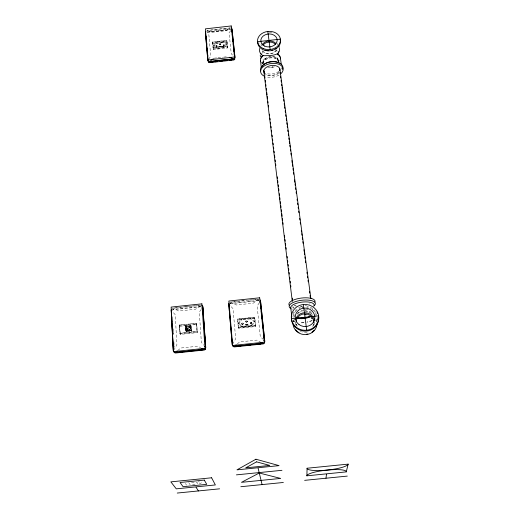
<?xml version="1.0" encoding="UTF-8"?>
<svg xmlns="http://www.w3.org/2000/svg" width="519" height="519" viewBox="0 0 519 519"><rect width="100%" height="100%" fill="white"/><g stroke="black" fill="none" stroke-linecap="round" stroke-linejoin="round"><path stroke-width="0.39" stroke-dasharray="2.6 1.95" d="M317.135 321.138L317.239 318.88M224.305 44.874C222.456 46.671 223.76 42.811 224.377 45.425C222.859 43.311 223.345 47.612 224.351 45.218M219.394 44.134C219.855 42.539 221.619 44.803 220.121 45.101C218.505 44.212 220.056 44.835 220.607 43.998M219.472 44.686C220.16 42.487 221.237 45.957 219.44 44.478M217.156 45.672C216.858 47.099 215.015 45.335 216.663 45.257C218.441 45.919 215.813 47.904 215.943 45.808M217.234 46.23L216.553 45.607L216.092 46.386L217.143 46.269L216.579 45.815L216.021 46.36M313.411 326.042L313.671 324.576M313.645 324.939L313.748 323.493M293.54 321.929L294.364 319.049M220.504 46.82L220.977 46.016L221.405 46.716M220.692 46.794L221.224 46.736M219.479 44.556L220.192 44.134L220.685 44.55M232.642 344.091L235.691 338.803L233.037 308.701L230.371 305.847M173.722 350.202L176.888 344.908L175.266 314.748L172.743 311.887M259.253 302.817L257.158 306.178L260.246 336.254L262.757 339.102M201.087 309.538L199.315 312.23L201.366 342.365L203.785 345.219M208.67 59.224L210.753 56.097L208.891 35.02L207.139 33.521M189.403 330.642L188.455 330.609L190.551 330.525L189.935 326.6L188.786 326.723L188.741 326.068L185.984 326.354L186.327 331.991L191.53 331.453L190.784 325.484L185.575 326.023L185.899 330.83M190.291 328.735L190.129 328.819M230.533 30.893L229.093 32.742L231.253 53.801L234.432 56.928M238.338 323L242.535 326.256L251.125 325.361L254.628 321.3L250.411 318.05L241.86 318.945L238.338 323L238.506 323.85L242.691 327.106L251.261 326.211L254.751 322.156L254.628 321.3M238.506 323.85L242.016 319.808L241.86 318.945M296.965 314.079L299.067 312.198L301.974 310.836M213.134 44.79L216.598 46.989L223.78 46.185L226.758 43.259L223.28 41.066L216.125 41.87L213.134 44.79L213.328 46.1L216.786 48.306L223.948 47.501L226.92 44.576L226.758 43.259M213.328 46.1L216.313 43.187L223.449 42.389L226.92 44.576M237.306 343.922L239.635 341.911L256.963 340.114L260.311 341.982M177.751 350.539L180.709 348.022L197.973 346.231L200.6 347.73M264.859 58.816L265.319 58.498M309.35 304.166L310.038 303.725M230.235 27.955L206.893 30.582A179.736 97.948 -5.7 0 1 230.235 27.955L225.862 30.731L211.668 32.327L206.893 30.582A1.622 1.272 -8.7 0 0 206.101 30.842M199.192 483.993L201.21 483.001L201.288 482.527L198.297 481.671M307.092 332.296L302.473 332.192M305.12 305.697L306.612 305.321M300.761 306.353L303.18 306.1M192.581 484.532L195.313 484.104A6.319 1.168 -4.6 0 0 197.609 483.195L197.252 482.625A6.319 1.168 -4.6 0 0 194.125 482.248L191.167 482.385M230.28 29.109L207.12 31.717A1.083 0.85 -8.7 0 0 206.568 31.899M207.152 32.1L230.371 29.486M207.211 32.347L230.358 29.745M227.426 46.275L213.069 47.884L212.524 41.987L226.829 40.385L227.063 42.26L227.633 47.936L213.309 49.539L213.037 47.677L227.4 46.068L227.633 47.936M212.55 42.195L226.855 40.592M226.985 41.637L212.706 43.239L213.309 49.539M227.063 42.26L212.796 43.862L212.524 41.987M213.218 48.922L227.556 47.313L226.829 40.385M214.003 58.186L217.214 57.83M218.019 57.739L222.839 57.2M223.644 57.109L227.659 56.662M201.041 306.431L173.346 309.266A1.298 1.194 -24.3 0 0 172.691 309.506M258.494 300.404L230.793 303.31A1.635 1.531 -13 0 0 229.995 303.602M201.015 306.794L173.502 309.681A1.298 1.194 -24.4 0 0 172.418 310.388M255.484 325.458L238.305 327.249L237.546 318.984L254.647 317.2L254.823 318.426L255.64 326.529L238.513 328.313L238.279 327.113L255.465 325.322L255.64 326.529M179.353 325.056L196.448 323.415L196.669 324.083L197.201 332.205L180.112 333.989L179.353 325.056L196.403 323.292L196.792 324.492L197.33 332.608L180.268 334.372L179.808 333.198L196.935 331.427L197.33 332.608M237.572 319.12L254.667 317.336M180.268 334.372L179.412 325.212L179.658 325.861L196.669 324.083M254.764 318.017L237.702 319.801L238.513 328.313M179.808 326.25L196.792 324.492M254.823 318.426L237.786 320.204L237.546 318.984M185.62 326.153L190.823 325.608L191.53 331.453M191.239 326.808L186.049 327.34L185.575 326.023M185.672 327.781L186.152 327.736L186.47 328.611L187.657 328.488M185.783 328.008L186.159 329.208L187.729 329.052L186.47 328.611M185.685 328.021L186.172 327.969L186.496 329.046L187.683 328.923M185.711 328.456L186.198 328.404L186.509 329.28L187.755 329.487L186.185 329.643L185.808 328.449M188.942 329.338C191.777 329.247 187.333 329.117 189.403 331.167L186.639 331.453L185.86 329.318M187.722 329.591L187.781 329.922L186.211 330.078L185.724 328.657L186.204 328.605L186.535 329.714C189.669 329.176 185.127 330.921 185.821 328.644M185.75 329.091L186.23 329.04L186.548 329.915L187.781 329.922M185.873 329.52L186.237 330.519L187.807 330.356L186.548 329.915M188.987 329.993L186.217 330.279L187.794 330.155M185.789 329.766L186.276 329.714L186.587 330.59L189.059 330.207L189.02 329.552L189.403 331.167M191.174 330.428L185.854 330.694L186.327 331.991M185.893 330.817L191.115 330.272M179.866 333.334L196.986 331.55L197.201 332.205M238.435 327.911L255.582 326.127L254.647 317.2M185.984 326.354L186.405 327.541L189.163 327.255L189.201 327.904L188.293 328.002L188.501 330.739M185.698 328.216L186.178 328.17M190.551 330.525L190.389 327.917L188.293 328.002M186.457 328.41L187.703 328.618L186.133 328.774L185.659 327.586L186.146 327.534L186.457 328.41L186.405 327.541M187.69 328.417L186.074 328.449M185.737 328.89L186.224 328.845M187.716 328.851L186.1 328.884M185.763 329.325L186.25 329.28L186.587 330.59M186.172 329.448L187.742 329.286L186.535 329.714M185.776 329.526L186.256 329.474M185.802 329.961L186.282 329.915L186.639 331.453M186.25 330.752L187.826 330.59M187.833 330.791L187.774 330.46L187.833 330.791L186.263 330.953L185.886 329.753M300.371 306.346L301.974 306.255M305.088 310.511L309.674 311.99L312.685 314.579M297.335 306.288L294.591 305.71M274.94 57.032L275.446 57.2M300.384 331.258L301.403 331.79M293.598 321.365L293.112 321.027A11.879 4.107 -6.8 0 0 294.669 321.786M254.751 322.156L250.547 318.913L250.411 318.05M185.413 483.494L186.587 485.181M188.728 482.631L190.168 484.772M223.17 45.477L223.793 45.769L224.344 45.348L223.721 45.01L223.164 45.562L223.092 45.01M185.899 329.954L186.217 330.824M190.077 327.528L189.935 326.6M189.163 327.255L188.741 326.068M189.201 327.904L188.786 326.723M190.389 327.917L190.006 326.814L188.858 326.938L188.819 326.282L186.055 326.568L186.289 330.493M315.941 320.813L315.688 319.672M296.375 325.679L296.122 324.433M242.535 326.256L242.691 327.106M241.627 323.519L241.692 323.882M243.08 323.369A0.733 0.688 -11.5 0 1 242.042 324.083A0.733 0.688 -11.5 0 1 241.932 322.889A0.733 0.688 -11.5 0 1 243.08 323.369L243.145 323.726A0.727 0.688 -11.6 0 1 242.114 324.44A0.727 0.688 -11.6 0 1 242.003 323.246A0.727 0.688 -11.6 0 1 243.145 323.726M245.727 321.255L245.792 321.611M296.051 323.96L296.219 324.985M247.18 321.105A0.727 0.688 -10.2 0 1 246.149 321.812A0.727 0.688 -10.2 0 1 246.032 320.619A0.727 0.688 -10.2 0 1 247.18 321.105L247.239 321.462A0.727 0.688 -10.3 0 1 246.207 322.169A0.727 0.688 -10.3 0 1 246.097 320.982A0.727 0.688 -10.3 0 1 247.239 321.462M250.177 322.63L250.236 322.987M251.125 325.361L251.261 326.211M251.631 322.481A0.733 0.694 -9.1 0 1 250.599 323.188A0.733 0.694 -9.1 0 1 250.482 321.994A0.733 0.694 -9.1 0 1 251.631 322.481L251.683 322.837A0.727 0.688 -9.1 0 1 250.658 323.545A0.727 0.688 -9.1 0 1 250.541 322.357A0.727 0.688 -9.1 0 1 251.683 322.837M295.772 322.202L295.869 322.889M216.125 41.87L216.313 43.187M216.598 46.989L216.786 48.306M314.799 309.921L315.558 315.5M312.185 308.228L312.399 309.811M277.957 60.327L277.373 55.76M223.28 41.066L223.449 42.389M223.78 46.185L223.948 47.501M263.386 61.949L262.835 57.382M292.911 306.223L293.203 308.604M293.598 311.776L294.085 315.747M219.498 46.931L219.161 46.217L219.323 46.95M262.419 53.217L262.199 50.512M276.971 51.589L276.861 50.103M261.057 44.426L261.161 45.977M196.403 323.292L196.986 331.55M191.193 326.672L191.485 331.33M190.784 325.484L191.076 330.149M190.155 327.197L190.317 328.799M190.058 328.605L190.097 329.221M187.644 328.287L187.703 328.618M187.67 328.722L187.729 329.052M187.696 329.156L187.755 329.487M187.748 330.026L187.807 330.356M185.672 326.295L185.951 330.966M179.658 325.861L180.112 333.989M172.568 316.694L172.821 321.546M173.203 328.819L173.495 334.483M173.878 341.762L174.17 347.419M172.58 319.522L172.704 321.955M173.21 331.667L173.34 334.093M173.846 343.805L174.014 347.042M277.302 43.46L277.367 45.01M172.1 308.5A1.94 1.791 -24.3 0 1 173.048 308.163L178.64 311.024L195.533 309.253L200.814 305.25A1.94 1.797 -19.4 0 1 201.787 305.386M185.698 306.69A208.1 62.085 -4.6 0 0 173.839 308.065L200.814 305.25A208.1 62.085 -4.6 0 0 191.991 306.048M186.483 306.612A208.1 62.085 -4.6 0 1 191.193 306.132M172.632 309.616A1.648 1.518 -24.4 0 1 173.43 309.324M229.599 302.473A1.933 1.81 -13 0 1 230.54 302.129A208.184 62.306 -5.5 0 1 240.115 300.994M241.685 300.825A208.184 62.306 -5.5 0 1 245.617 300.404M248.763 300.086A208.184 62.306 -5.5 0 1 258.391 299.21A1.933 1.81 -6.4 0 1 259.377 299.346M230.222 303.9A1.291 1.207 -13 0 1 230.871 303.667L258.481 300.767A1.291 1.207 -6.4 0 1 259.163 300.864M230.131 303.479A1.291 1.207 -13 0 1 230.786 303.245M258.423 300.345A1.291 1.207 -6.4 0 1 259.111 300.443M274.473 66.769A8.07 4.956 -8.4 0 1 267.752 67.522M262.861 63.578A8.07 4.956 -8.4 0 1 270.607 57.674A8.07 4.956 -8.4 0 1 278.891 61.787M273.091 67.029A7.753 4.762 -8.4 0 1 269.14 67.47M263.178 63.539A7.753 4.762 -8.4 0 1 270.613 57.875A7.753 4.762 -8.4 0 1 278.567 61.819M295.661 305.834A9.037 3.27 -6.9 0 1 294.228 305.308M258.955 43.641A10.211 8.096 -4.7 0 1 258.916 42.584M278.956 72.122A8.116 4.918 -8.3 0 1 265.06 73.672M278.969 75.106A11.366 6.89 -8.3 0 1 266.604 76.974M278.755 73.49A11.353 6.896 -8.3 0 1 265.157 75.002M281.545 67.541A10.127 6.163 -8.3 0 1 280.922 69.17M278.826 71.395A10.127 6.163 -8.3 0 1 265.728 73.38M263.101 63.863A8.07 4.963 -8.4 0 1 269.958 56.772A8.07 4.963 -8.4 0 1 278.716 61.482M273.059 66.25A8.07 4.963 -8.4 0 1 272.047 66.484M263.71 63.091A7.337 4.522 -8.4 0 1 269.951 56.642A7.337 4.522 -8.4 0 1 277.925 60.924M269.374 32.691A11.45 9.07 -4.7 0 1 273.701 33.333M276.77 49.824A8.103 6.449 -4.7 0 1 269.672 53.872A8.103 6.449 -4.7 0 1 262.238 50.687M276.121 50.064A7.37 5.865 -4.6 0 1 270.152 53.704A7.37 5.865 -4.6 0 1 263.418 51.485M262.744 63.798A10.069 6.222 -8.4 0 1 261.349 62.552M279.326 60.126A9.66 5.975 -8.4 0 1 278.132 61.605M263.01 63.292A9.66 5.975 -8.4 0 1 261.673 62.092M317.135 317.369A12.222 11.509 5.9 0 1 316.811 321.858M292.937 316.895A12.222 11.509 5.9 0 1 296.498 310.368M299.035 308.604A12.222 11.509 5.9 0 1 300.462 307.975M301.974 307.527A12.222 11.509 5.9 0 1 303.531 307.267M306.697 307.326A12.222 11.509 5.9 0 1 308.254 307.644M312.496 309.687A12.222 11.509 5.9 0 1 316.83 315.889M316.129 319.023A12.054 11.386 6.4 0 1 316.94 321.91M293.546 321.663A11.567 10.925 6.4 0 1 294.37 318.932M316.162 320.716A11.567 10.925 6.4 0 1 316.454 322.124M308.448 306.294A13.183 4.768 -6.9 0 1 306.924 306.723M303.66 307.378A13.183 4.768 -6.9 0 1 302.538 307.533M300.287 307.735A13.183 4.768 -6.9 0 1 298.626 307.786M294.085 307.456A13.183 4.768 -6.9 0 1 292.8 307.183M311.439 307.436A13.202 4.749 -6.9 0 1 310.154 307.975M305.607 309.253A13.202 4.749 -6.9 0 1 303.946 309.545M297.296 309.927A13.202 4.749 -6.9 0 1 295.772 309.817M311.653 307.975A11.794 4.223 -6.9 0 1 310.641 308.494M308.221 309.408A11.794 4.223 -6.9 0 1 305.419 310.115M303.933 310.375A11.794 4.223 -6.9 0 1 299.424 310.738M296.628 310.622A11.794 4.223 -6.9 0 1 295.356 310.446M292.34 309.538A11.794 4.223 -6.9 0 1 291.646 309.116M294.429 316.571A9.485 3.315 -6.8 0 1 294.39 314.851M297.737 312.698A9.485 3.315 -6.8 0 1 302.279 311.556M304.763 311.296A9.485 3.315 -6.8 0 1 311.718 312.23M297.517 314.047A8.635 3.01 -6.8 0 1 298.36 313.69M308.883 312.594A8.635 3.01 -6.8 0 1 309.726 312.769M310.466 312.996A8.635 3.01 -6.8 0 1 311.082 313.262M311.569 313.567A8.635 3.01 -6.8 0 1 311.919 313.911M312.133 314.28A8.635 3.01 -6.8 0 1 312.191 314.67M314.67 322.02A9.686 9.134 6.2 0 1 313.917 325.517M296.005 325.147A9.686 9.134 6.2 0 1 295.382 322.824M313.476 324.453A8.804 8.31 6.3 0 1 312.587 326.451M297.316 326.133A8.804 8.31 6.3 0 1 296.459 324.109M312.23 320.359A11.879 4.107 -6.8 0 1 306.969 321.955M303.952 322.403A11.879 4.107 -6.8 0 1 299.489 322.565M293.696 317.317A11.879 4.107 -6.8 0 1 294.545 316.772M311.964 320.716A11.405 3.938 -6.8 0 1 306.911 322.254M304.011 322.682A11.405 3.938 -6.8 0 1 299.723 322.837M295.09 322.091A11.405 3.938 -6.8 0 1 293.112 320.93M292.807 320.457A11.405 3.938 -6.8 0 1 292.697 319.951M246.201 324.433C246.603 326.626 247.518 323.181 246.201 324.433M246.415 324.433L246.668 324.998L246.415 324.433M219.751 46.353C220.101 47.923 220.854 45.348 219.751 46.353M219.926 46.353L220.16 46.729L219.926 46.353M247.446 324.012C246.071 325.802 249.548 324.894 247.446 324.012M247.582 324.284L247.466 324.66L247.582 324.284M245.493 324.219L245.909 325.244L245.493 324.219M258.391 299.21L253.253 303.2L236.301 304.977L230.54 302.129L258.391 299.21M242.088 324.304A0.727 0.688 -11.5 0 0 243.119 323.597A0.727 0.688 -11.5 0 0 241.977 323.11A0.727 0.688 -11.5 0 0 242.088 324.304M246.188 322.033A0.727 0.688 -10.3 0 0 247.213 321.326A0.727 0.688 -10.3 0 0 246.071 320.846A0.727 0.688 -10.3 0 0 246.188 322.033M250.632 323.415A0.727 0.688 -9.1 0 0 251.663 322.701A0.727 0.688 -9.1 0 0 250.515 322.221A0.727 0.688 -9.1 0 0 250.632 323.415"/><path stroke-width="0.78" d="M306.885 475.813L307.079 468.235L348.152 464.129L346.257 471.881L306.885 475.813A19.806 3.601 -6.2 0 1 327.08 470.097A20.663 3.918 -6.2 0 0 348.152 464.129M325.971 478.226L326.509 474.256M259.669 302.149L260.506 300.806A1.933 1.81 -6.4 0 0 260.155 299.93M201.969 308.195L202.851 306.852A1.94 1.797 -19.4 0 0 201.787 305.386M208.67 59.224L207.84 60.476A1.654 1.323 -8.9 0 0 209.598 61.618A183.064 94.484 -5.7 0 1 233.453 58.945A1.654 1.323 -7.2 0 0 234.958 57.447A294.455 0.947 83.9 0 1 231.98 29.038A1.622 1.272 -7.2 0 0 231.059 28.032M231.013 30.271L231.98 29.038L234.958 57.447M279.151 55.539A9.66 5.975 -8.4 0 0 277.834 54.313L277.328 54.015L277.756 53.515A9.686 7.72 -4.6 0 0 278.781 51.634M262.439 55.228L262.984 55.617L262.231 56.227A10.069 6.222 -8.4 0 0 260.564 61.067M236.145 344.927L234.4 346.439A1.979 1.894 -16.2 0 1 232.265 344.752L228.775 304.134A1.933 1.81 -13 0 1 228.957 303.206M177.161 351.045L175.39 352.557A1.998 1.875 -30.7 0 1 173.327 350.863L171.225 310.167A1.94 1.791 -24.3 0 1 171.439 309.24M213.374 58.679L209.598 61.618L233.453 58.945L229.891 57.252M259.539 48.462A10.095 8.038 -4.6 0 0 262.127 55.209L262.984 55.617M259.279 473.017L241.458 482.339L280.688 478.427L259.279 473.017L261.063 480.386M257.586 41.695L280.383 39.139M210.617 62.286L212.985 62.027M215.346 61.761L217.708 61.495M220.075 61.236L222.437 60.97M224.798 60.704L227.166 60.438M229.528 60.178L231.896 59.912M291.393 318.692L318.66 315.85M178.997 352.265L180.612 352.103M183.836 351.765L185.445 351.597M188.669 351.266L190.285 351.097M193.509 350.766L195.125 350.597M198.349 350.26L199.958 350.091M238.539 346.095L240.109 345.933M244.047 345.524L245.617 345.362M248.763 345.038L250.333 344.876M253.48 344.545L255.056 344.382M258.987 343.974L260.557 343.812M236.405 474.866L281.973 470.311M177.251 493.05L219.615 488.827M240.835 486.712L283.355 482.475M304.647 480.347L347.315 476.098M262.828 55.708C267.843 55.598 273.753 55.987 278.093 53.418A10.095 8.038 -4.6 0 0 279.507 48.319M305.062 314.689L306.204 314.864M277.328 54.015L278.19 54.443A10.069 6.222 -8.4 0 1 280.357 58.855M260.979 342.352L262.99 343.474A1.979 1.901 -5.9 0 0 264.761 341.379A352.213 1.2 83.9 0 1 260.506 300.806L264.761 341.379L263.762 340.237M201.91 348.476L203.883 349.598A1.985 1.888 -25.1 0 0 205.719 347.503A351.765 17.549 84.7 0 1 202.851 306.852L205.719 347.503L204.752 346.361M229.839 305.276L228.775 304.134A351.96 10.205 84.3 0 0 232.265 344.752M311.179 317.745L311.913 318.627M196.046 487.276L198.42 490.942M258.112 468.196L259.176 472.588M261.154 480.776L262.082 484.597M280.409 58.037L281.272 64.356M279.864 69.014L310.894 298.672M279.54 69.046L279.76 70.655M279.975 72.264L280.195 73.867M280.519 76.274L280.734 77.882M281.058 80.289L281.279 81.898M281.603 84.305L281.817 85.914M282.031 87.516L282.362 89.93M282.576 91.532L282.79 93.141M283.115 95.548L283.335 97.157M283.659 99.564L283.874 101.173M284.198 103.579L284.418 105.182M284.633 106.791L284.853 108.4M285.178 110.807L285.392 112.409M285.716 114.822L285.93 116.425M286.261 118.838L286.475 120.44M286.799 122.854L287.013 124.456M287.234 126.065L287.448 127.668M287.773 130.081L287.993 131.683M288.317 134.09L288.532 135.699M288.856 138.106L289.077 139.715M289.291 141.317L289.615 143.731M289.829 145.333L290.05 146.942M290.374 149.349L290.588 150.958M290.912 153.365L291.133 154.973M291.892 160.592L292.216 162.998M292.431 164.607L292.651 166.216M292.976 168.623L293.19 170.226M293.514 172.639L293.728 174.241M294.487 179.866L294.811 182.273M295.032 183.882L295.246 185.484M295.571 187.891L295.791 189.5M296.115 191.907L296.33 193.516M297.089 199.134L297.303 200.743M297.627 203.15L297.848 204.758M298.172 207.165L298.386 208.774M298.71 211.181L298.931 212.79M299.69 218.408L299.904 220.017M300.229 222.424L300.449 224.026M301.312 230.455L301.526 232.058M301.747 233.667L301.961 235.269M302.285 237.683L302.506 239.285M302.83 241.698L303.044 243.301M303.913 249.723L304.128 251.332M304.348 252.935L304.562 254.544M304.887 256.95L305.101 258.559M305.425 260.966L305.646 262.575M306.943 272.209L307.164 273.818M307.488 276.225L307.702 277.834M308.027 280.241L308.247 281.843M309.545 291.483L309.759 293.086M310.083 295.499L310.304 297.102M267.83 31.536L270.165 49.487M303.356 304.504L306.69 330.123M264.177 71.577L264.476 73.983M264.774 76.397L264.975 78.006M265.274 80.413L265.475 82.021M265.773 84.428L265.968 86.037M266.273 88.451L266.468 90.059M266.766 92.466L267.064 94.88M267.266 96.482L267.564 98.895M267.862 101.309L268.064 102.911M268.362 105.325L268.563 106.933M269.458 114.161L269.659 115.769M269.958 118.183L270.159 119.785M270.457 122.199L270.659 123.807M270.957 126.214L271.158 127.823M271.456 130.237L271.651 131.839M272.053 135.057L272.254 136.659M272.553 139.073L272.747 140.681M273.046 143.088L273.247 144.697M273.545 147.111L273.747 148.713M274.045 151.126L274.246 152.735M274.545 155.142L274.843 157.555M275.141 159.962L275.342 161.571M275.641 163.985L275.842 165.593M277.237 176.843L277.438 178.445M277.736 180.859L277.931 182.467M278.236 184.874L278.431 186.483M278.729 188.89L278.93 190.499M279.332 193.717L279.527 195.319M279.825 197.733L280.026 199.341M280.325 201.748L280.526 203.357M280.824 205.771L281.026 207.373M281.324 209.786L281.525 211.395M281.823 213.802L282.122 216.215M282.42 218.622L282.621 220.231M282.92 222.645L283.115 224.247M284.516 235.496L284.71 237.105M285.009 239.519L285.21 241.127M285.508 243.534L285.709 245.143M286.008 247.55L286.209 249.159M287.104 256.392L287.305 258.001M287.604 260.408L287.805 262.017M288.103 264.424L288.305 266.033M288.603 268.446L288.798 270.055M289.096 272.462L289.297 274.071M289.699 277.282L289.894 278.891M290.199 281.304L290.393 282.907M290.692 285.32L290.893 286.929M292.288 298.178L292.489 299.781M263.658 70L292.314 301.429M260.421 60.269L261.297 67.386M290.705 307.598L291.678 315.565M260.434 56.811L260.259 55.118M231.85 30.407L232.012 31.977M232.259 34.338L232.59 37.485M232.759 39.055L233.005 41.416M233.252 43.778L233.582 46.924M233.829 49.286L234.075 51.641M234.322 54.002L234.653 57.148M260.279 301.76L260.532 304.134M260.778 306.515L261.025 308.889M261.278 311.264L261.524 313.645M261.855 316.811L262.108 319.191M262.355 321.566L262.608 323.94M262.854 326.321L263.101 328.696M263.354 331.077L263.6 333.451M263.931 336.623L264.184 338.998M206.153 36.479L206.29 38.056M206.627 41.994L206.828 44.355M207.172 48.293L207.373 50.654M207.71 54.592L207.847 56.169M208.19 60.107L208.32 61.683A1.401 1.122 -8.9 0 0 209.812 62.643L233.537 59.996A1.401 1.122 -7.2 0 0 234.815 58.718M205.394 32.029L207.84 60.476A294.273 8.012 83.9 0 1 205.394 32.029A1.622 1.272 -8.7 0 1 205.556 31.374M202.773 307.786L203.052 311.757M203.163 313.346L203.61 319.698M203.72 321.28L204.116 326.84M204.227 328.43L204.616 333.983M204.726 335.572L205.115 341.126M205.284 343.513L205.621 348.275A1.68 1.596 -25.2 0 1 204.071 350.053L175.74 352.985A1.687 1.583 -30.8 0 1 174.261 352.33M209.254 62.319A1.103 0.882 -8.9 0 1 208.651 61.612M234.484 58.725A1.103 0.882 -7.2 0 1 234.38 59.198M234.024 59.549A1.103 0.882 -7.2 0 1 233.466 59.737M234.413 58.109A1.103 0.882 -7.2 0 1 234.309 58.582M173.327 350.863A351.545 26.508 85.1 0 1 171.225 310.167M205.089 348.937A1.323 1.259 -25.2 0 1 203.993 349.676M175.085 352.498A1.33 1.246 -30.8 0 1 174.598 352.103M232.784 345.459A1.68 1.602 -16.3 0 0 234.588 346.887L263.01 343.941A1.68 1.609 -5.9 0 0 264.372 342.988M234.607 346.504A1.323 1.265 -16.3 0 1 233.174 345.369M263.587 343.325A1.323 1.265 -5.9 0 1 262.919 343.572M346.257 471.881A19.806 3.601 -6.2 0 0 327.08 470.097A20.663 3.918 -6.2 0 1 307.079 468.235M276.134 48.209A10.211 8.096 -4.7 0 1 275.102 48.922M272.754 50.006A10.211 8.096 -4.7 0 1 271.469 50.362M268.81 50.661A10.211 8.096 -4.7 0 1 267.473 50.596M266.169 50.395A10.211 8.096 -4.7 0 1 264.911 50.064M278.885 46.295A10.095 8.038 -4.6 0 1 279.28 47.287M261.634 54.469A9.686 7.72 -4.6 0 1 260.966 53.626M264.56 73.147A8.116 4.918 -8.3 0 1 270.568 65.634A8.116 4.918 -8.3 0 1 279.89 70.201M264.223 76.157A11.366 6.89 -8.3 0 1 263.295 66.646A11.366 6.89 -8.3 0 1 278.885 64.285A11.366 6.89 -8.3 0 1 280.987 73.62M260.564 70.96A11.353 6.896 -8.3 0 1 272.04 61.761A11.353 6.896 -8.3 0 1 282.615 69.397M262.089 66.516A10.127 6.163 -8.3 0 1 269.893 61.806A10.127 6.163 -8.3 0 1 279.371 63.169M280.176 39.282A11.45 9.07 -4.7 0 1 270.237 50.778A11.45 9.07 -4.7 0 1 257.638 41.812M261.998 44.991A8.103 6.449 -4.7 0 1 275.907 43.434M263.139 44.978A7.37 5.865 -4.6 0 1 275.342 44.251M261.005 58.316A9.66 5.975 -8.4 0 1 262.523 56.026M279.579 56.24A9.66 5.975 -8.4 0 1 279.858 56.986M317.038 323.395A12.054 11.386 6.4 0 1 305.672 334.606A12.054 11.386 6.4 0 1 293.021 324.394M314.125 330.188A11.567 10.925 6.4 0 1 311.971 332.179M307.89 334.002A11.567 10.925 6.4 0 1 306.392 334.255M299.08 332.711A11.567 10.925 6.4 0 1 295.713 329.805M289.368 305.419A13.183 4.768 -6.9 0 1 301.111 298.094A13.183 4.768 -6.9 0 1 314.936 302.129M290.977 308.604A13.202 4.749 -6.9 0 1 301.403 300.306A13.202 4.749 -6.9 0 1 314.313 305.607M310.122 316.415A9.485 3.315 -6.8 0 1 297.809 317.978M290.822 308.137A11.794 4.223 -6.9 0 1 303.187 301.993A11.794 4.223 -6.9 0 1 313.71 306.288M310.375 316.687A8.635 3.01 -6.8 0 1 297.575 318.322M318.413 315.597A13.708 12.91 5.9 0 1 305.808 331.128A13.708 12.91 5.9 0 1 291.406 316.733M291.574 315.623A13.708 12.91 5.9 0 1 291.853 314.533M316.908 311.919A13.708 12.91 5.9 0 1 317.693 313.444M295.681 319.282A9.686 9.134 6.2 0 1 305.71 312.769A9.686 9.134 6.2 0 1 314.592 320.826M296.193 321.949A8.804 8.31 6.3 0 1 305.068 313.852A8.804 8.31 6.3 0 1 313.787 322.305M255.938 459.224L236.956 469.851L279.073 465.634L255.938 459.224M256.574 461.845L245.695 467.859L269.783 465.446L256.574 461.845M231.227 25.95L205.394 28.863L208.074 59.951L234.478 56.999L231.227 25.95M201.891 303.862L171.147 307.086L173.443 351.616L205.005 348.34L201.891 303.862M259.682 297.796L228.84 301.033L232.661 345.472L264.327 342.19L259.682 297.796M203.883 349.598L175.39 352.557A212.602 55.215 -4.7 0 1 203.883 349.598M262.99 343.474L234.4 346.439A212.686 55.416 -5.5 0 1 262.99 343.474M211.609 477.785L170.848 481.866L176.272 488.846L215.353 484.947L211.609 477.785M204.291 480.075L180.048 482.501L183.097 486.712L206.744 484.35L204.291 480.075M263.049 48.429A11.476 9.083 -4.7 0 0 280.448 40.326A11.476 9.083 -4.7 0 0 263.483 32.665A11.476 9.083 -4.7 0 0 263.049 48.429M264.729 46.126A8.194 6.488 -4.7 0 0 277.172 40.352A8.194 6.488 -4.7 0 0 265.066 34.864A8.194 6.488 -4.7 0 0 264.729 46.126M296.66 327.528A13.747 12.936 5.8 0 0 318.653 319.237A13.747 12.936 5.8 0 0 299.8 305.347A13.747 12.936 5.8 0 0 296.66 327.528M299.028 324.57A9.816 9.238 5.8 0 0 314.754 318.672A9.816 9.238 5.8 0 0 301.305 308.727A9.816 9.238 5.8 0 0 299.028 324.57"/></g></svg>
